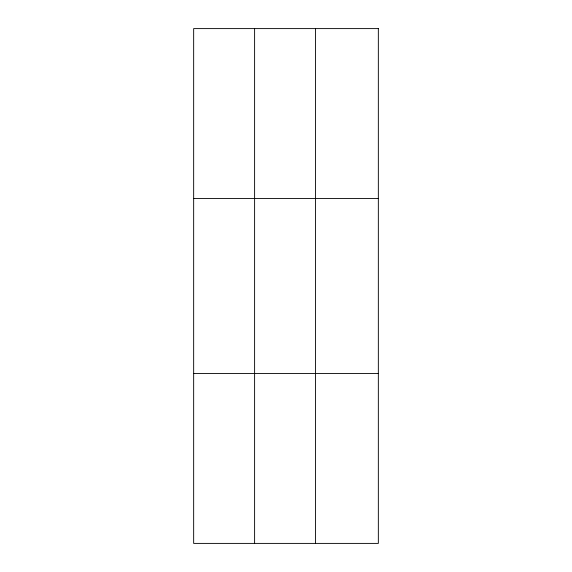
<?xml version="1.0" encoding="UTF-8"?>
<svg xmlns="http://www.w3.org/2000/svg" width="572" height="572" viewBox="0 0 572 572"><rect width="100%" height="100%" fill="white"/><g stroke="black" fill="none" stroke-linecap="round" stroke-linejoin="round"><path stroke-width="0.86" d="M254.604 28.6L254.604 543.4M315.551 28.6L315.551 543.4M193.658 198.484L378.342 198.484M193.658 373.516L378.342 373.516M378.342 28.6L378.342 543.4L193.658 543.4L193.658 28.6L378.342 28.6"/></g></svg>
